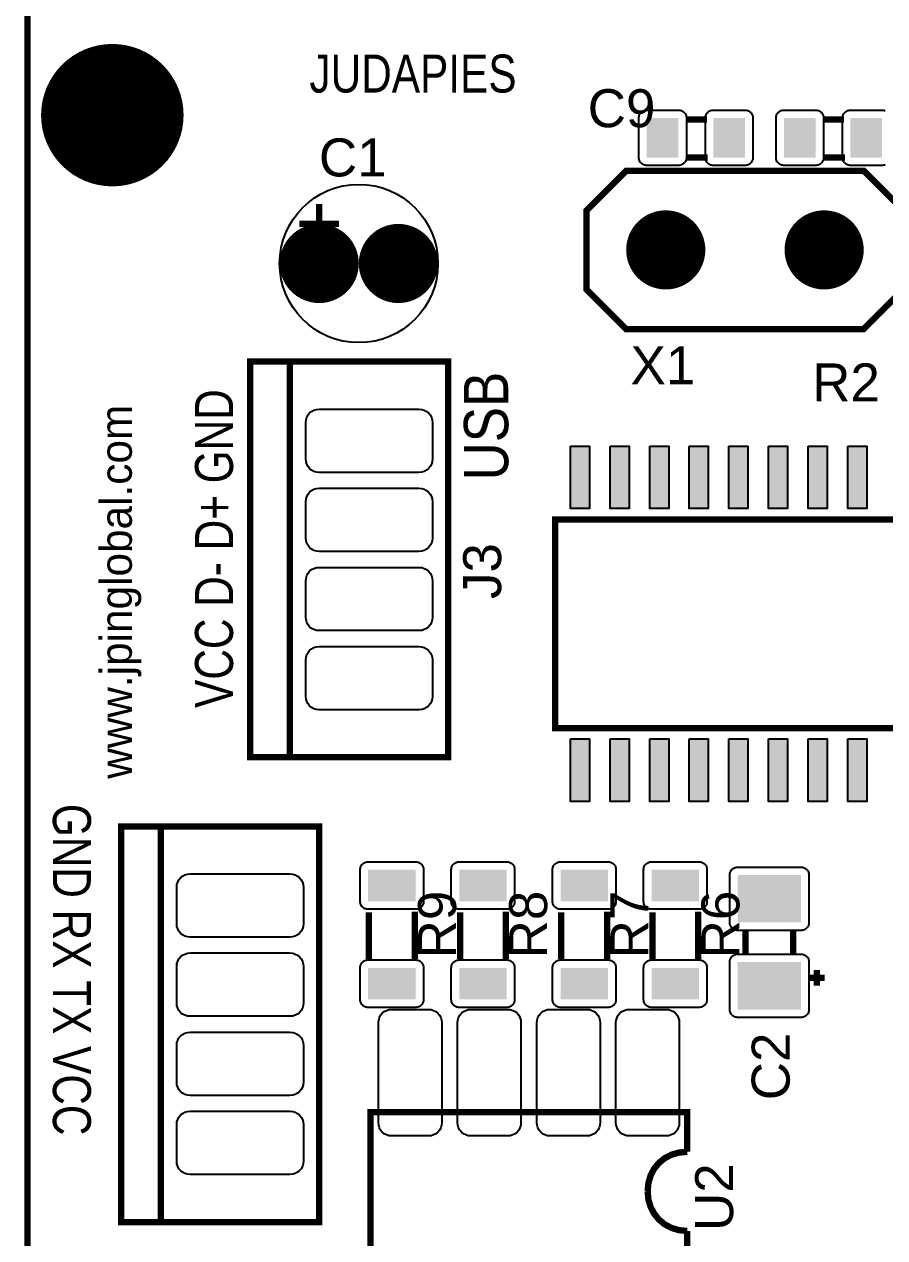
# Model space of a CAD drawing. Header units: inches. Extents: x -1.03 to 1.03, y -1.94 to 1.94.
# Drawn here: x -1.034 to 0.053, y -1.148 to 0.385 of the extents above; entities that cross this region are included whole.
import ezdxf

# ---------------------------------------------------------------- set-up
doc = ezdxf.new("R2010")
doc.units = ezdxf.units.IN
doc.layers.get('0').update_dxf_attribs({"linetype": 'CONTINUOUS'})

# ---------------------------------------------------------------- blocks, each defined once
blk = doc.blocks.new('RPAD')
blk.add_trace([(-0.5, -0.5), (-0.5, 0.5), (0.5, -0.5), (0.5, 0.5)])
blk = doc.blocks.new('EPAD')
at = {"const_width": 0.5}
blk.add_lwpolyline([(-0.25, 0, 1), (0.25, 0, 1)], format="xyb", close=True, dxfattribs=at)

msp = doc.modelspace()

# ---------------------------------------------------------------- linework, layer by layer
for points, const_width in [([(-1.02989, -1.934256), (1.02989, -1.934256), (1.02989, 1.934256), (-1.02989, 1.934256), (-1.02989, -1.934256)], 0.008), ([(-1.02989, -1.934256), (1.02989, -1.934256), (1.02989, 1.934256), (-1.02989, 1.934256), (-1.02989, -1.934256)], 0.008), ([(-1.02989, -1.934256), (1.02989, -1.934256), (1.02989, 1.934256), (-1.02989, 1.934256), (-1.02989, -1.934256)], 0.008), ([(-0.198764, 0.264854), (-0.171764, 0.264854)], 0.008), ([(-0.198764, 0.264854), (-0.171764, 0.264854)], 0.008), ([(-0.198764, 0.264854), (-0.171764, 0.264854)], 0.008), ([(-0.025535, 0.264854), (0.001465, 0.264854)], 0.008), ([(-0.025535, 0.264854), (0.001465, 0.264854)], 0.008), ([(-0.025535, 0.264854), (0.001465, 0.264854)], 0.008), ([(-0.198764, 0.216854), (-0.170764, 0.216854)], 0.008), ([(-0.198764, 0.216854), (-0.170764, 0.216854)], 0.008), ([(-0.198764, 0.216854), (-0.170764, 0.216854)], 0.008), ([(-0.025535, 0.216854), (0.002465, 0.216854)], 0.008), ([(-0.025535, 0.216854), (0.002465, 0.216854)], 0.008), ([(-0.025535, 0.216854), (0.002465, 0.216854)], 0.008), ([(0.026173, 0.000122), (-0.273827, 0.000122), (-0.323827, 0.050122), (-0.323827, 0.150122), (-0.273827, 0.200122), (0.026173, 0.200122), (0.076173, 0.150122), (0.076173, 0.050122), (0.026173, 0.000122)], 0.008), ([(0.026173, 0.000122), (-0.273827, 0.000122), (-0.323827, 0.050122), (-0.323827, 0.150122), (-0.273827, 0.200122), (0.026173, 0.200122), (0.076173, 0.150122), (0.076173, 0.050122), (0.026173, 0.000122)], 0.008), ([(0.026173, 0.000122), (-0.273827, 0.000122), (-0.323827, 0.050122), (-0.323827, 0.150122), (-0.273827, 0.200122), (0.026173, 0.200122), (0.076173, 0.150122), (0.076173, 0.050122), (0.026173, 0.000122)], 0.008), ([(-0.661465, 0.157957), (-0.661465, 0.107957)], 0.008), ([(-0.661465, 0.157957), (-0.661465, 0.107957)], 0.008), ([(-0.661465, 0.157957), (-0.661465, 0.107957)], 0.008), ([(-0.686465, 0.132957), (-0.636465, 0.132957)], 0.008), ([(-0.686465, 0.132957), (-0.636465, 0.132957)], 0.008), ([(-0.686465, 0.132957), (-0.636465, 0.132957)], 0.008), ([(-0.748465, -0.541043), (-0.498465, -0.541043), (-0.498465, -0.041043), (-0.748465, -0.041043), (-0.748465, -0.541043)], 0.008), ([(-0.748465, -0.541043), (-0.498465, -0.541043), (-0.498465, -0.041043), (-0.748465, -0.041043), (-0.748465, -0.541043)], 0.008), ([(-0.748465, -0.541043), (-0.498465, -0.541043), (-0.498465, -0.041043), (-0.748465, -0.041043), (-0.748465, -0.541043)], 0.008), ([(-0.698465, -0.541043), (-0.698465, -0.041043)], 0.008), ([(-0.698465, -0.541043), (-0.698465, -0.041043)], 0.008), ([(-0.698465, -0.541043), (-0.698465, -0.041043)], 0.008), ([(-0.363394, -0.240429), (-0.363394, -0.504209), (0.349205, -0.504209), (0.349205, -0.240429), (-0.363394, -0.240429)], 0.007874), ([(-0.363394, -0.240429), (-0.363394, -0.504209), (0.349205, -0.504209), (0.349205, -0.240429), (-0.363394, -0.240429)], 0.007874), ([(-0.363394, -0.240429), (-0.363394, -0.504209), (0.349205, -0.504209), (0.349205, -0.240429), (-0.363394, -0.240429)], 0.007874), ([(-0.911425, -1.128358), (-0.661425, -1.128358), (-0.661425, -0.628358), (-0.911425, -0.628358), (-0.911425, -1.128358)], 0.008), ([(-0.911425, -1.128358), (-0.661425, -1.128358), (-0.661425, -0.628358), (-0.911425, -0.628358), (-0.911425, -1.128358)], 0.008), ([(-0.911425, -1.128358), (-0.661425, -1.128358), (-0.661425, -0.628358), (-0.911425, -0.628358), (-0.911425, -1.128358)], 0.008), ([(-0.861425, -1.128358), (-0.861425, -0.628358)], 0.008), ([(-0.861425, -1.128358), (-0.861425, -0.628358)], 0.008), ([(-0.861425, -1.128358), (-0.861425, -0.628358)], 0.008), ([(-0.598701, -0.737138), (-0.598701, -0.796138)], 0.008), ([(-0.598701, -0.737138), (-0.598701, -0.796138)], 0.008), ([(-0.598701, -0.737138), (-0.598701, -0.796138)], 0.008), ([(-0.540701, -0.736138), (-0.540701, -0.796138)], 0.008), ([(-0.540701, -0.736138), (-0.540701, -0.796138)], 0.008), ([(-0.540701, -0.736138), (-0.540701, -0.796138)], 0.008), ([(-0.483638, -0.737138), (-0.483638, -0.796138)], 0.008), ([(-0.483638, -0.737138), (-0.483638, -0.796138)], 0.008), ([(-0.483638, -0.737138), (-0.483638, -0.796138)], 0.008), ([(-0.425638, -0.736138), (-0.425638, -0.796138)], 0.008), ([(-0.425638, -0.736138), (-0.425638, -0.796138)], 0.008), ([(-0.425638, -0.736138), (-0.425638, -0.796138)], 0.008), ([(-0.355701, -0.737138), (-0.355701, -0.796138)], 0.008), ([(-0.355701, -0.737138), (-0.355701, -0.796138)], 0.008), ([(-0.355701, -0.737138), (-0.355701, -0.796138)], 0.008), ([(-0.297701, -0.736138), (-0.297701, -0.796138)], 0.008), ([(-0.297701, -0.736138), (-0.297701, -0.796138)], 0.008), ([(-0.297701, -0.736138), (-0.297701, -0.796138)], 0.008), ([(-0.240764, -0.737138), (-0.240764, -0.796138)], 0.008), ([(-0.240764, -0.737138), (-0.240764, -0.796138)], 0.008), ([(-0.240764, -0.737138), (-0.240764, -0.796138)], 0.008), ([(-0.182764, -0.736138), (-0.182764, -0.796138)], 0.008), ([(-0.182764, -0.736138), (-0.182764, -0.796138)], 0.008), ([(-0.182764, -0.736138), (-0.182764, -0.796138)], 0.008), ([(-0.122992, -0.759815), (-0.122992, -0.789815)], 0.008), ([(-0.122992, -0.759815), (-0.122992, -0.789815)], 0.008), ([(-0.122992, -0.759815), (-0.122992, -0.789815)], 0.008), ([(-0.062992, -0.759815), (-0.062992, -0.789815)], 0.008), ([(-0.062992, -0.759815), (-0.062992, -0.789815)], 0.008), ([(-0.062992, -0.759815), (-0.062992, -0.789815)], 0.008), ([(-0.032992, -0.809815), (-0.032992, -0.829815)], 0.008), ([(-0.032992, -0.809815), (-0.032992, -0.829815)], 0.008), ([(-0.032992, -0.809815), (-0.032992, -0.829815)], 0.008), ([(-0.022992, -0.819815), (-0.042992, -0.819815)], 0.008), ([(-0.022992, -0.819815), (-0.042992, -0.819815)], 0.008), ([(-0.022992, -0.819815), (-0.042992, -0.819815)], 0.008), ([(-0.196701, -1.139634), (-0.196701, -1.189634), (-0.596701, -1.189634), (-0.596701, -0.989634), (-0.196701, -0.989634), (-0.196701, -1.039634)], 0.008), ([(-0.196701, -1.139634), (-0.196701, -1.189634), (-0.596701, -1.189634), (-0.596701, -0.989634), (-0.196701, -0.989634), (-0.196701, -1.039634)], 0.008), ([(-0.196701, -1.139634), (-0.196701, -1.189634), (-0.596701, -1.189634), (-0.596701, -0.989634), (-0.196701, -0.989634), (-0.196701, -1.039634)], 0.008), ([(-0.246701, -1.089634), (-0.245742, -1.079159), (-0.242967, -1.069587), (-0.238527, -1.061069), (-0.232576, -1.053759), (-0.225265, -1.047808), (-0.216748, -1.043368), (-0.207176, -1.040593), (-0.196701, -1.039634)], 0.008), ([(-0.246701, -1.089634), (-0.245742, -1.079159), (-0.242967, -1.069587), (-0.238527, -1.061069), (-0.232576, -1.053759), (-0.225265, -1.047808), (-0.216748, -1.043368), (-0.207176, -1.040593), (-0.196701, -1.039634)], 0.008), ([(-0.246701, -1.089634), (-0.245742, -1.079159), (-0.242967, -1.069587), (-0.238527, -1.061069), (-0.232576, -1.053759), (-0.225265, -1.047808), (-0.216748, -1.043368), (-0.207176, -1.040593), (-0.196701, -1.039634)], 0.008), ([(-0.246701, -1.089634), (-0.245742, -1.099821), (-0.242967, -1.109259), (-0.238527, -1.117759), (-0.232576, -1.125134), (-0.225265, -1.131196), (-0.216748, -1.135759), (-0.207176, -1.138634), (-0.196701, -1.139634)], 0.008), ([(-0.246701, -1.089634), (-0.245742, -1.099821), (-0.242967, -1.109259), (-0.238527, -1.117759), (-0.232576, -1.125134), (-0.225265, -1.131196), (-0.216748, -1.135759), (-0.207176, -1.138634), (-0.196701, -1.139634)], 0.008), ([(-0.246701, -1.089634), (-0.245742, -1.099821), (-0.242967, -1.109259), (-0.238527, -1.117759), (-0.232576, -1.125134), (-0.225265, -1.131196), (-0.216748, -1.135759), (-0.207176, -1.138634), (-0.196701, -1.139634)], 0.008)]:
    msp.add_lwpolyline(points, dxfattribs=dict(const_width=const_width))
for points in [[(-0.247764, 0.276854), (-0.207764, 0.276854), (-0.206724, 0.276804), (-0.205719, 0.276656), (-0.204752, 0.276413), (-0.203828, 0.276083), (-0.202952, 0.275668), (-0.202128, 0.275173), (-0.20136, 0.274604), (-0.200654, 0.273964), (-0.200014, 0.273257), (-0.199445, 0.27249), (-0.19895, 0.271666), (-0.198535, 0.27079), (-0.198205, 0.269866), (-0.197963, 0.268899), (-0.197814, 0.267894), (-0.197764, 0.266854), (-0.197764, 0.216854), (-0.197814, 0.215815), (-0.197963, 0.21481), (-0.198205, 0.213843), (-0.198535, 0.212919), (-0.19895, 0.212043), (-0.199445, 0.211219), (-0.200014, 0.210451), (-0.200654, 0.209745), (-0.20136, 0.209105), (-0.202128, 0.208535), (-0.202952, 0.208041), (-0.203828, 0.207626), (-0.204752, 0.207295), (-0.205719, 0.207053), (-0.206724, 0.206905), (-0.207764, 0.206854), (-0.247764, 0.206854), (-0.248803, 0.206905), (-0.249808, 0.207053), (-0.250775, 0.207295), (-0.251699, 0.207626), (-0.252576, 0.208041), (-0.2534, 0.208535), (-0.254167, 0.209105), (-0.254873, 0.209745), (-0.255513, 0.210451), (-0.256083, 0.211219), (-0.256577, 0.212043), (-0.256992, 0.212919), (-0.257323, 0.213843), (-0.257565, 0.21481), (-0.257713, 0.215815), (-0.257764, 0.216854), (-0.257764, 0.266854), (-0.257713, 0.267894), (-0.257565, 0.268899), (-0.257323, 0.269866), (-0.256992, 0.27079), (-0.256577, 0.271666), (-0.256083, 0.27249), (-0.255513, 0.273257), (-0.254873, 0.273964), (-0.254167, 0.274604), (-0.2534, 0.275173), (-0.252576, 0.275668), (-0.251699, 0.276083), (-0.250775, 0.276413), (-0.249808, 0.276656), (-0.248803, 0.276804), (-0.247764, 0.276854)], [(-0.163764, 0.276854), (-0.123764, 0.276854), (-0.122724, 0.276804), (-0.121719, 0.276656), (-0.120752, 0.276413), (-0.119828, 0.276083), (-0.118952, 0.275668), (-0.118128, 0.275173), (-0.11736, 0.274604), (-0.116654, 0.273964), (-0.116014, 0.273257), (-0.115445, 0.27249), (-0.11495, 0.271666), (-0.114535, 0.27079), (-0.114205, 0.269866), (-0.113963, 0.268899), (-0.113814, 0.267894), (-0.113764, 0.266854), (-0.113764, 0.216854), (-0.113814, 0.215815), (-0.113963, 0.21481), (-0.114205, 0.213843), (-0.114535, 0.212919), (-0.11495, 0.212043), (-0.115445, 0.211219), (-0.116014, 0.210451), (-0.116654, 0.209745), (-0.11736, 0.209105), (-0.118128, 0.208535), (-0.118952, 0.208041), (-0.119828, 0.207626), (-0.120752, 0.207295), (-0.121719, 0.207053), (-0.122724, 0.206905), (-0.123764, 0.206854), (-0.163764, 0.206854), (-0.164803, 0.206905), (-0.165808, 0.207053), (-0.166775, 0.207295), (-0.167699, 0.207626), (-0.168576, 0.208041), (-0.1694, 0.208535), (-0.170167, 0.209105), (-0.170873, 0.209745), (-0.171513, 0.210451), (-0.172083, 0.211219), (-0.172577, 0.212043), (-0.172992, 0.212919), (-0.173323, 0.213843), (-0.173565, 0.21481), (-0.173713, 0.215815), (-0.173764, 0.216854), (-0.173764, 0.266854), (-0.173713, 0.267894), (-0.173565, 0.268899), (-0.173323, 0.269866), (-0.172992, 0.27079), (-0.172577, 0.271666), (-0.172083, 0.27249), (-0.171513, 0.273257), (-0.170873, 0.273964), (-0.170167, 0.274604), (-0.1694, 0.275173), (-0.168576, 0.275668), (-0.167699, 0.276083), (-0.166775, 0.276413), (-0.165808, 0.276656), (-0.164803, 0.276804), (-0.163764, 0.276854)], [(-0.074535, 0.276854), (-0.034535, 0.276854), (-0.033496, 0.276804), (-0.032491, 0.276656), (-0.031524, 0.276413), (-0.0306, 0.276083), (-0.029724, 0.275668), (-0.0289, 0.275173), (-0.028132, 0.274604), (-0.027426, 0.273964), (-0.026786, 0.273257), (-0.026217, 0.27249), (-0.025722, 0.271666), (-0.025307, 0.27079), (-0.024976, 0.269866), (-0.024734, 0.268899), (-0.024586, 0.267894), (-0.024535, 0.266854), (-0.024535, 0.216854), (-0.024586, 0.215815), (-0.024734, 0.21481), (-0.024976, 0.213843), (-0.025307, 0.212919), (-0.025722, 0.212043), (-0.026217, 0.211219), (-0.026786, 0.210451), (-0.027426, 0.209745), (-0.028132, 0.209105), (-0.0289, 0.208535), (-0.029724, 0.208041), (-0.0306, 0.207626), (-0.031524, 0.207295), (-0.032491, 0.207053), (-0.033496, 0.206905), (-0.034535, 0.206854), (-0.074535, 0.206854), (-0.075575, 0.206905), (-0.07658, 0.207053), (-0.077547, 0.207295), (-0.078471, 0.207626), (-0.079347, 0.208041), (-0.080171, 0.208535), (-0.080939, 0.209105), (-0.081645, 0.209745), (-0.082285, 0.210451), (-0.082854, 0.211219), (-0.083349, 0.212043), (-0.083764, 0.212919), (-0.084094, 0.213843), (-0.084337, 0.21481), (-0.084485, 0.215815), (-0.084535, 0.216854), (-0.084535, 0.266854), (-0.084485, 0.267894), (-0.084337, 0.268899), (-0.084094, 0.269866), (-0.083764, 0.27079), (-0.083349, 0.271666), (-0.082854, 0.27249), (-0.082285, 0.273257), (-0.081645, 0.273964), (-0.080939, 0.274604), (-0.080171, 0.275173), (-0.079347, 0.275668), (-0.078471, 0.276083), (-0.077547, 0.276413), (-0.07658, 0.276656), (-0.075575, 0.276804), (-0.074535, 0.276854)], [(-0.678465, -0.164043), (-0.678465, -0.118043), (-0.678126, -0.114567), (-0.677153, -0.111353), (-0.675607, -0.108462), (-0.67355, -0.105957), (-0.671046, -0.103901), (-0.668155, -0.102355), (-0.664941, -0.101381), (-0.661465, -0.101043), (-0.535465, -0.101043), (-0.531989, -0.101381), (-0.528774, -0.102355), (-0.525883, -0.103901), (-0.523379, -0.105957), (-0.521322, -0.108462), (-0.519776, -0.111353), (-0.518803, -0.114567), (-0.518465, -0.118043), (-0.518465, -0.164043), (-0.518803, -0.167519), (-0.519776, -0.170733), (-0.521322, -0.173624), (-0.523379, -0.176129), (-0.525883, -0.178186), (-0.528774, -0.179732), (-0.531989, -0.180705), (-0.535465, -0.181043), (-0.661465, -0.181043), (-0.664941, -0.180705), (-0.668155, -0.179732), (-0.671046, -0.178186), (-0.67355, -0.176129), (-0.675607, -0.173624), (-0.677153, -0.170733), (-0.678126, -0.167519), (-0.678465, -0.164043)], [(-0.344094, -0.14778), (-0.320094, -0.14778), (-0.320094, -0.22678), (-0.344094, -0.22678), (-0.344094, -0.14778)], [(-0.294094, -0.14778), (-0.270094, -0.14778), (-0.270094, -0.22678), (-0.294094, -0.22678), (-0.294094, -0.14778)], [(-0.244094, -0.14778), (-0.220094, -0.14778), (-0.220094, -0.22678), (-0.244094, -0.22678), (-0.244094, -0.14778)], [(-0.194094, -0.14778), (-0.170094, -0.14778), (-0.170094, -0.22678), (-0.194094, -0.22678), (-0.194094, -0.14778)], [(-0.144094, -0.14778), (-0.120094, -0.14778), (-0.120094, -0.22678), (-0.144094, -0.22678), (-0.144094, -0.14778)], [(-0.094094, -0.14778), (-0.070094, -0.14778), (-0.070094, -0.22678), (-0.094094, -0.22678), (-0.094094, -0.14778)], [(-0.044094, -0.14778), (-0.020094, -0.14778), (-0.020094, -0.22678), (-0.044094, -0.22678), (-0.044094, -0.14778)], [(0.005906, -0.14778), (0.029906, -0.14778), (0.029906, -0.22678), (0.005906, -0.22678), (0.005906, -0.14778)], [(-0.678465, -0.264043), (-0.678465, -0.218043), (-0.678126, -0.214567), (-0.677153, -0.211353), (-0.675607, -0.208462), (-0.67355, -0.205957), (-0.671046, -0.203901), (-0.668155, -0.202355), (-0.664941, -0.201381), (-0.661465, -0.201043), (-0.535465, -0.201043), (-0.531989, -0.201381), (-0.528774, -0.202355), (-0.525883, -0.203901), (-0.523379, -0.205957), (-0.521322, -0.208462), (-0.519776, -0.211353), (-0.518803, -0.214567), (-0.518465, -0.218043), (-0.518465, -0.264043), (-0.518803, -0.267519), (-0.519776, -0.270733), (-0.521322, -0.273624), (-0.523379, -0.276129), (-0.525883, -0.278186), (-0.528774, -0.279732), (-0.531989, -0.280705), (-0.535465, -0.281043), (-0.661465, -0.281043), (-0.664941, -0.280705), (-0.668155, -0.279732), (-0.671046, -0.278186), (-0.67355, -0.276129), (-0.675607, -0.273624), (-0.677153, -0.270733), (-0.678126, -0.267519), (-0.678465, -0.264043)], [(-0.678465, -0.364043), (-0.678465, -0.318043), (-0.678126, -0.314567), (-0.677153, -0.311353), (-0.675607, -0.308462), (-0.67355, -0.305957), (-0.671046, -0.303901), (-0.668155, -0.302355), (-0.664941, -0.301381), (-0.661465, -0.301043), (-0.535465, -0.301043), (-0.531989, -0.301381), (-0.528774, -0.302355), (-0.525883, -0.303901), (-0.523379, -0.305957), (-0.521322, -0.308462), (-0.519776, -0.311353), (-0.518803, -0.314567), (-0.518465, -0.318043), (-0.518465, -0.364043), (-0.518803, -0.367519), (-0.519776, -0.370733), (-0.521322, -0.373624), (-0.523379, -0.376129), (-0.525883, -0.378186), (-0.528774, -0.379732), (-0.531989, -0.380705), (-0.535465, -0.381043), (-0.661465, -0.381043), (-0.664941, -0.380705), (-0.668155, -0.379732), (-0.671046, -0.378186), (-0.67355, -0.376129), (-0.675607, -0.373624), (-0.677153, -0.370733), (-0.678126, -0.367519), (-0.678465, -0.364043)], [(-0.678465, -0.464043), (-0.678465, -0.418043), (-0.678126, -0.414567), (-0.677153, -0.411353), (-0.675607, -0.408462), (-0.67355, -0.405957), (-0.671046, -0.403901), (-0.668155, -0.402355), (-0.664941, -0.401381), (-0.661465, -0.401043), (-0.535465, -0.401043), (-0.531989, -0.401381), (-0.528774, -0.402355), (-0.525883, -0.403901), (-0.523379, -0.405957), (-0.521322, -0.408462), (-0.519776, -0.411353), (-0.518803, -0.414567), (-0.518465, -0.418043), (-0.518465, -0.464043), (-0.518803, -0.467519), (-0.519776, -0.470733), (-0.521322, -0.473624), (-0.523379, -0.476129), (-0.525883, -0.478186), (-0.528774, -0.479732), (-0.531989, -0.480705), (-0.535465, -0.481043), (-0.661465, -0.481043), (-0.664941, -0.480705), (-0.668155, -0.479732), (-0.671046, -0.478186), (-0.67355, -0.476129), (-0.675607, -0.473624), (-0.677153, -0.470733), (-0.678126, -0.467519), (-0.678465, -0.464043)], [(-0.344094, -0.517858), (-0.320094, -0.517858), (-0.320094, -0.596858), (-0.344094, -0.596858), (-0.344094, -0.517858)], [(-0.294094, -0.517858), (-0.270094, -0.517858), (-0.270094, -0.596858), (-0.294094, -0.596858), (-0.294094, -0.517858)], [(-0.244094, -0.517858), (-0.220094, -0.517858), (-0.220094, -0.596858), (-0.244094, -0.596858), (-0.244094, -0.517858)], [(-0.194094, -0.517858), (-0.170094, -0.517858), (-0.170094, -0.596858), (-0.194094, -0.596858), (-0.194094, -0.517858)], [(-0.144094, -0.517858), (-0.120094, -0.517858), (-0.120094, -0.596858), (-0.144094, -0.596858), (-0.144094, -0.517858)], [(-0.094094, -0.517858), (-0.070094, -0.517858), (-0.070094, -0.596858), (-0.094094, -0.596858), (-0.094094, -0.517858)], [(-0.044094, -0.517858), (-0.020094, -0.517858), (-0.020094, -0.596858), (-0.044094, -0.596858), (-0.044094, -0.517858)], [(0.005906, -0.517858), (0.029906, -0.517858), (0.029906, -0.596858), (0.005906, -0.596858), (0.005906, -0.517858)], [(-0.529701, -0.683138), (-0.529701, -0.723138), (-0.529751, -0.724177), (-0.5299, -0.725182), (-0.530142, -0.726149), (-0.530472, -0.727073), (-0.530887, -0.72795), (-0.531382, -0.728774), (-0.531951, -0.729541), (-0.532591, -0.730247), (-0.533298, -0.730887), (-0.534065, -0.731457), (-0.534889, -0.731951), (-0.535765, -0.732366), (-0.536689, -0.732697), (-0.537656, -0.732939), (-0.538661, -0.733087), (-0.539701, -0.733138), (-0.599701, -0.733138), (-0.60074, -0.733087), (-0.601745, -0.732939), (-0.602712, -0.732697), (-0.603636, -0.732366), (-0.604513, -0.731951), (-0.605337, -0.731457), (-0.606104, -0.730887), (-0.60681, -0.730247), (-0.60745, -0.729541), (-0.60802, -0.728774), (-0.608515, -0.72795), (-0.608929, -0.727073), (-0.60926, -0.726149), (-0.609502, -0.725182), (-0.60965, -0.724177), (-0.609701, -0.723138), (-0.609701, -0.683138), (-0.60965, -0.682098), (-0.609502, -0.681093), (-0.60926, -0.680126), (-0.608929, -0.679202), (-0.608515, -0.678326), (-0.60802, -0.677502), (-0.60745, -0.676734), (-0.60681, -0.676028), (-0.606104, -0.675388), (-0.605337, -0.674819), (-0.604513, -0.674324), (-0.603636, -0.673909), (-0.602712, -0.673579), (-0.601745, -0.673337), (-0.60074, -0.673188), (-0.599701, -0.673138), (-0.539701, -0.673138), (-0.538661, -0.673188), (-0.537656, -0.673337), (-0.536689, -0.673579), (-0.535765, -0.673909), (-0.534889, -0.674324), (-0.534065, -0.674819), (-0.533298, -0.675388), (-0.532591, -0.676028), (-0.531951, -0.676734), (-0.531382, -0.677502), (-0.530887, -0.678326), (-0.530472, -0.679202), (-0.530142, -0.680126), (-0.5299, -0.681093), (-0.529751, -0.682098), (-0.529701, -0.683138)], [(-0.414638, -0.683138), (-0.414638, -0.723138), (-0.414688, -0.724177), (-0.414837, -0.725182), (-0.415079, -0.726149), (-0.415409, -0.727073), (-0.415824, -0.72795), (-0.416319, -0.728774), (-0.416888, -0.729541), (-0.417528, -0.730247), (-0.418235, -0.730887), (-0.419002, -0.731457), (-0.419826, -0.731951), (-0.420702, -0.732366), (-0.421626, -0.732697), (-0.422593, -0.732939), (-0.423598, -0.733087), (-0.424638, -0.733138), (-0.484638, -0.733138), (-0.485677, -0.733087), (-0.486682, -0.732939), (-0.487649, -0.732697), (-0.488573, -0.732366), (-0.48945, -0.731951), (-0.490274, -0.731457), (-0.491041, -0.730887), (-0.491747, -0.730247), (-0.492387, -0.729541), (-0.492957, -0.728774), (-0.493452, -0.72795), (-0.493866, -0.727073), (-0.494197, -0.726149), (-0.494439, -0.725182), (-0.494587, -0.724177), (-0.494638, -0.723138), (-0.494638, -0.683138), (-0.494587, -0.682098), (-0.494439, -0.681093), (-0.494197, -0.680126), (-0.493866, -0.679202), (-0.493452, -0.678326), (-0.492957, -0.677502), (-0.492387, -0.676734), (-0.491747, -0.676028), (-0.491041, -0.675388), (-0.490274, -0.674819), (-0.48945, -0.674324), (-0.488573, -0.673909), (-0.487649, -0.673579), (-0.486682, -0.673337), (-0.485677, -0.673188), (-0.484638, -0.673138), (-0.424638, -0.673138), (-0.423598, -0.673188), (-0.422593, -0.673337), (-0.421626, -0.673579), (-0.420702, -0.673909), (-0.419826, -0.674324), (-0.419002, -0.674819), (-0.418235, -0.675388), (-0.417528, -0.676028), (-0.416888, -0.676734), (-0.416319, -0.677502), (-0.415824, -0.678326), (-0.415409, -0.679202), (-0.415079, -0.680126), (-0.414837, -0.681093), (-0.414688, -0.682098), (-0.414638, -0.683138)], [(-0.286701, -0.683138), (-0.286701, -0.723138), (-0.286751, -0.724177), (-0.2869, -0.725182), (-0.287142, -0.726149), (-0.287472, -0.727073), (-0.287887, -0.72795), (-0.288382, -0.728774), (-0.288951, -0.729541), (-0.289591, -0.730247), (-0.290298, -0.730887), (-0.291065, -0.731457), (-0.291889, -0.731951), (-0.292765, -0.732366), (-0.293689, -0.732697), (-0.294656, -0.732939), (-0.295661, -0.733087), (-0.296701, -0.733138), (-0.356701, -0.733138), (-0.35774, -0.733087), (-0.358745, -0.732939), (-0.359712, -0.732697), (-0.360636, -0.732366), (-0.361513, -0.731951), (-0.362337, -0.731457), (-0.363104, -0.730887), (-0.36381, -0.730247), (-0.36445, -0.729541), (-0.36502, -0.728774), (-0.365515, -0.72795), (-0.365929, -0.727073), (-0.36626, -0.726149), (-0.366502, -0.725182), (-0.36665, -0.724177), (-0.366701, -0.723138), (-0.366701, -0.683138), (-0.36665, -0.682098), (-0.366502, -0.681093), (-0.36626, -0.680126), (-0.365929, -0.679202), (-0.365515, -0.678326), (-0.36502, -0.677502), (-0.36445, -0.676734), (-0.36381, -0.676028), (-0.363104, -0.675388), (-0.362337, -0.674819), (-0.361513, -0.674324), (-0.360636, -0.673909), (-0.359712, -0.673579), (-0.358745, -0.673337), (-0.35774, -0.673188), (-0.356701, -0.673138), (-0.296701, -0.673138), (-0.295661, -0.673188), (-0.294656, -0.673337), (-0.293689, -0.673579), (-0.292765, -0.673909), (-0.291889, -0.674324), (-0.291065, -0.674819), (-0.290298, -0.675388), (-0.289591, -0.676028), (-0.288951, -0.676734), (-0.288382, -0.677502), (-0.287887, -0.678326), (-0.287472, -0.679202), (-0.287142, -0.680126), (-0.2869, -0.681093), (-0.286751, -0.682098), (-0.286701, -0.683138)], [(-0.171764, -0.683138), (-0.171764, -0.723138), (-0.171814, -0.724177), (-0.171963, -0.725182), (-0.172205, -0.726149), (-0.172535, -0.727073), (-0.17295, -0.72795), (-0.173445, -0.728774), (-0.174014, -0.729541), (-0.174654, -0.730247), (-0.175361, -0.730887), (-0.176128, -0.731457), (-0.176952, -0.731951), (-0.177828, -0.732366), (-0.178752, -0.732697), (-0.179719, -0.732939), (-0.180724, -0.733087), (-0.181764, -0.733138), (-0.241764, -0.733138), (-0.242803, -0.733087), (-0.243808, -0.732939), (-0.244775, -0.732697), (-0.245699, -0.732366), (-0.246576, -0.731951), (-0.2474, -0.731457), (-0.248167, -0.730887), (-0.248873, -0.730247), (-0.249513, -0.729541), (-0.250083, -0.728774), (-0.250578, -0.72795), (-0.250992, -0.727073), (-0.251323, -0.726149), (-0.251565, -0.725182), (-0.251713, -0.724177), (-0.251764, -0.723138), (-0.251764, -0.683138), (-0.251713, -0.682098), (-0.251565, -0.681093), (-0.251323, -0.680126), (-0.250992, -0.679202), (-0.250578, -0.678326), (-0.250083, -0.677502), (-0.249513, -0.676734), (-0.248873, -0.676028), (-0.248167, -0.675388), (-0.2474, -0.674819), (-0.246576, -0.674324), (-0.245699, -0.673909), (-0.244775, -0.673579), (-0.243808, -0.673337), (-0.242803, -0.673188), (-0.241764, -0.673138), (-0.181764, -0.673138), (-0.180724, -0.673188), (-0.179719, -0.673337), (-0.178752, -0.673579), (-0.177828, -0.673909), (-0.176952, -0.674324), (-0.176128, -0.674819), (-0.175361, -0.675388), (-0.174654, -0.676028), (-0.174014, -0.676734), (-0.173445, -0.677502), (-0.17295, -0.678326), (-0.172535, -0.679202), (-0.172205, -0.680126), (-0.171963, -0.681093), (-0.171814, -0.682098), (-0.171764, -0.683138)], [(-0.841425, -0.751358), (-0.841425, -0.705358), (-0.841087, -0.701882), (-0.840114, -0.698668), (-0.838568, -0.695777), (-0.836511, -0.693272), (-0.834006, -0.691216), (-0.831115, -0.68967), (-0.827901, -0.688696), (-0.824425, -0.688358), (-0.698425, -0.688358), (-0.694949, -0.688696), (-0.691735, -0.68967), (-0.688844, -0.691216), (-0.686339, -0.693272), (-0.684283, -0.695777), (-0.682737, -0.698668), (-0.681763, -0.701882), (-0.681425, -0.705358), (-0.681425, -0.751358), (-0.681763, -0.754834), (-0.682737, -0.758048), (-0.684283, -0.760939), (-0.686339, -0.763444), (-0.688844, -0.765501), (-0.691735, -0.767047), (-0.694949, -0.76802), (-0.698425, -0.768358), (-0.824425, -0.768358), (-0.827901, -0.76802), (-0.831115, -0.767047), (-0.834006, -0.765501), (-0.836511, -0.763444), (-0.838568, -0.760939), (-0.840114, -0.758048), (-0.841087, -0.754834), (-0.841425, -0.751358)], [(-0.042992, -0.689815), (-0.042992, -0.749815), (-0.043043, -0.750854), (-0.043191, -0.751859), (-0.043433, -0.752826), (-0.043764, -0.75375), (-0.044178, -0.754627), (-0.044673, -0.755451), (-0.045243, -0.756219), (-0.045883, -0.756924), (-0.046589, -0.757565), (-0.047356, -0.758134), (-0.04818, -0.758628), (-0.049057, -0.759043), (-0.049981, -0.759374), (-0.050948, -0.759616), (-0.051953, -0.759765), (-0.052992, -0.759815), (-0.132992, -0.759815), (-0.134031, -0.759765), (-0.135037, -0.759616), (-0.136004, -0.759374), (-0.136928, -0.759043), (-0.137804, -0.758628), (-0.138628, -0.758134), (-0.139395, -0.757565), (-0.140102, -0.756924), (-0.140742, -0.756219), (-0.141311, -0.755451), (-0.141806, -0.754627), (-0.14222, -0.75375), (-0.142551, -0.752826), (-0.142793, -0.751859), (-0.142942, -0.750854), (-0.142992, -0.749815), (-0.142992, -0.689815), (-0.142942, -0.688776), (-0.142793, -0.68777), (-0.142551, -0.686804), (-0.14222, -0.68588), (-0.141806, -0.685003), (-0.141311, -0.684179), (-0.140742, -0.683411), (-0.140102, -0.682706), (-0.139395, -0.682065), (-0.138628, -0.681496), (-0.137804, -0.681002), (-0.136928, -0.680587), (-0.136004, -0.680256), (-0.135037, -0.680014), (-0.134031, -0.679865), (-0.132992, -0.679815), (-0.052992, -0.679815), (-0.051953, -0.679865), (-0.050948, -0.680014), (-0.049981, -0.680256), (-0.049057, -0.680587), (-0.04818, -0.681002), (-0.047356, -0.681496), (-0.046589, -0.682065), (-0.045883, -0.682706), (-0.045243, -0.683411), (-0.044673, -0.684179), (-0.044178, -0.685003), (-0.043764, -0.68588), (-0.043433, -0.686804), (-0.043191, -0.68777), (-0.043043, -0.688776), (-0.042992, -0.689815)], [(-0.841425, -0.851358), (-0.841425, -0.805358), (-0.841087, -0.801882), (-0.840114, -0.798668), (-0.838568, -0.795777), (-0.836511, -0.793272), (-0.834006, -0.791216), (-0.831115, -0.78967), (-0.827901, -0.788696), (-0.824425, -0.788358), (-0.698425, -0.788358), (-0.694949, -0.788696), (-0.691735, -0.78967), (-0.688844, -0.791216), (-0.686339, -0.793272), (-0.684283, -0.795777), (-0.682737, -0.798668), (-0.681763, -0.801882), (-0.681425, -0.805358), (-0.681425, -0.851358), (-0.681763, -0.854834), (-0.682737, -0.858048), (-0.684283, -0.860939), (-0.686339, -0.863444), (-0.688844, -0.865501), (-0.691735, -0.867047), (-0.694949, -0.86802), (-0.698425, -0.868358), (-0.824425, -0.868358), (-0.827901, -0.86802), (-0.831115, -0.867047), (-0.834006, -0.865501), (-0.836511, -0.863444), (-0.838568, -0.860939), (-0.840114, -0.858048), (-0.841087, -0.854834), (-0.841425, -0.851358)], [(-0.529701, -0.807138), (-0.529701, -0.847138), (-0.529751, -0.848177), (-0.5299, -0.849182), (-0.530142, -0.850149), (-0.530472, -0.851073), (-0.530887, -0.85195), (-0.531382, -0.852774), (-0.531951, -0.853541), (-0.532591, -0.854247), (-0.533298, -0.854887), (-0.534065, -0.855457), (-0.534889, -0.855951), (-0.535765, -0.856366), (-0.536689, -0.856697), (-0.537656, -0.856939), (-0.538661, -0.857087), (-0.539701, -0.857138), (-0.599701, -0.857138), (-0.60074, -0.857087), (-0.601745, -0.856939), (-0.602712, -0.856697), (-0.603636, -0.856366), (-0.604513, -0.855951), (-0.605337, -0.855457), (-0.606104, -0.854887), (-0.60681, -0.854247), (-0.60745, -0.853541), (-0.60802, -0.852774), (-0.608515, -0.85195), (-0.608929, -0.851073), (-0.60926, -0.850149), (-0.609502, -0.849182), (-0.60965, -0.848177), (-0.609701, -0.847138), (-0.609701, -0.807138), (-0.60965, -0.806098), (-0.609502, -0.805093), (-0.60926, -0.804126), (-0.608929, -0.803202), (-0.608515, -0.802326), (-0.60802, -0.801502), (-0.60745, -0.800734), (-0.60681, -0.800028), (-0.606104, -0.799388), (-0.605337, -0.798819), (-0.604513, -0.798324), (-0.603636, -0.797909), (-0.602712, -0.797579), (-0.601745, -0.797337), (-0.60074, -0.797188), (-0.599701, -0.797138), (-0.539701, -0.797138), (-0.538661, -0.797188), (-0.537656, -0.797337), (-0.536689, -0.797579), (-0.535765, -0.797909), (-0.534889, -0.798324), (-0.534065, -0.798819), (-0.533298, -0.799388), (-0.532591, -0.800028), (-0.531951, -0.800734), (-0.531382, -0.801502), (-0.530887, -0.802326), (-0.530472, -0.803202), (-0.530142, -0.804126), (-0.5299, -0.805093), (-0.529751, -0.806098), (-0.529701, -0.807138)], [(-0.414638, -0.807138), (-0.414638, -0.847138), (-0.414688, -0.848177), (-0.414837, -0.849182), (-0.415079, -0.850149), (-0.415409, -0.851073), (-0.415824, -0.85195), (-0.416319, -0.852774), (-0.416888, -0.853541), (-0.417528, -0.854247), (-0.418235, -0.854887), (-0.419002, -0.855457), (-0.419826, -0.855951), (-0.420702, -0.856366), (-0.421626, -0.856697), (-0.422593, -0.856939), (-0.423598, -0.857087), (-0.424638, -0.857138), (-0.484638, -0.857138), (-0.485677, -0.857087), (-0.486682, -0.856939), (-0.487649, -0.856697), (-0.488573, -0.856366), (-0.48945, -0.855951), (-0.490274, -0.855457), (-0.491041, -0.854887), (-0.491747, -0.854247), (-0.492387, -0.853541), (-0.492957, -0.852774), (-0.493452, -0.85195), (-0.493866, -0.851073), (-0.494197, -0.850149), (-0.494439, -0.849182), (-0.494587, -0.848177), (-0.494638, -0.847138), (-0.494638, -0.807138), (-0.494587, -0.806098), (-0.494439, -0.805093), (-0.494197, -0.804126), (-0.493866, -0.803202), (-0.493452, -0.802326), (-0.492957, -0.801502), (-0.492387, -0.800734), (-0.491747, -0.800028), (-0.491041, -0.799388), (-0.490274, -0.798819), (-0.48945, -0.798324), (-0.488573, -0.797909), (-0.487649, -0.797579), (-0.486682, -0.797337), (-0.485677, -0.797188), (-0.484638, -0.797138), (-0.424638, -0.797138), (-0.423598, -0.797188), (-0.422593, -0.797337), (-0.421626, -0.797579), (-0.420702, -0.797909), (-0.419826, -0.798324), (-0.419002, -0.798819), (-0.418235, -0.799388), (-0.417528, -0.800028), (-0.416888, -0.800734), (-0.416319, -0.801502), (-0.415824, -0.802326), (-0.415409, -0.803202), (-0.415079, -0.804126), (-0.414837, -0.805093), (-0.414688, -0.806098), (-0.414638, -0.807138)], [(-0.286701, -0.807138), (-0.286701, -0.847138), (-0.286751, -0.848177), (-0.2869, -0.849182), (-0.287142, -0.850149), (-0.287472, -0.851073), (-0.287887, -0.85195), (-0.288382, -0.852774), (-0.288951, -0.853541), (-0.289591, -0.854247), (-0.290298, -0.854887), (-0.291065, -0.855457), (-0.291889, -0.855951), (-0.292765, -0.856366), (-0.293689, -0.856697), (-0.294656, -0.856939), (-0.295661, -0.857087), (-0.296701, -0.857138), (-0.356701, -0.857138), (-0.35774, -0.857087), (-0.358745, -0.856939), (-0.359712, -0.856697), (-0.360636, -0.856366), (-0.361513, -0.855951), (-0.362337, -0.855457), (-0.363104, -0.854887), (-0.36381, -0.854247), (-0.36445, -0.853541), (-0.36502, -0.852774), (-0.365515, -0.85195), (-0.365929, -0.851073), (-0.36626, -0.850149), (-0.366502, -0.849182), (-0.36665, -0.848177), (-0.366701, -0.847138), (-0.366701, -0.807138), (-0.36665, -0.806098), (-0.366502, -0.805093), (-0.36626, -0.804126), (-0.365929, -0.803202), (-0.365515, -0.802326), (-0.36502, -0.801502), (-0.36445, -0.800734), (-0.36381, -0.800028), (-0.363104, -0.799388), (-0.362337, -0.798819), (-0.361513, -0.798324), (-0.360636, -0.797909), (-0.359712, -0.797579), (-0.358745, -0.797337), (-0.35774, -0.797188), (-0.356701, -0.797138), (-0.296701, -0.797138), (-0.295661, -0.797188), (-0.294656, -0.797337), (-0.293689, -0.797579), (-0.292765, -0.797909), (-0.291889, -0.798324), (-0.291065, -0.798819), (-0.290298, -0.799388), (-0.289591, -0.800028), (-0.288951, -0.800734), (-0.288382, -0.801502), (-0.287887, -0.802326), (-0.287472, -0.803202), (-0.287142, -0.804126), (-0.2869, -0.805093), (-0.286751, -0.806098), (-0.286701, -0.807138)], [(-0.171764, -0.807138), (-0.171764, -0.847138), (-0.171814, -0.848177), (-0.171963, -0.849182), (-0.172205, -0.850149), (-0.172535, -0.851073), (-0.17295, -0.85195), (-0.173445, -0.852774), (-0.174014, -0.853541), (-0.174654, -0.854247), (-0.175361, -0.854887), (-0.176128, -0.855457), (-0.176952, -0.855951), (-0.177828, -0.856366), (-0.178752, -0.856697), (-0.179719, -0.856939), (-0.180724, -0.857087), (-0.181764, -0.857138), (-0.241764, -0.857138), (-0.242803, -0.857087), (-0.243808, -0.856939), (-0.244775, -0.856697), (-0.245699, -0.856366), (-0.246576, -0.855951), (-0.2474, -0.855457), (-0.248167, -0.854887), (-0.248873, -0.854247), (-0.249513, -0.853541), (-0.250083, -0.852774), (-0.250578, -0.85195), (-0.250992, -0.851073), (-0.251323, -0.850149), (-0.251565, -0.849182), (-0.251713, -0.848177), (-0.251764, -0.847138), (-0.251764, -0.807138), (-0.251713, -0.806098), (-0.251565, -0.805093), (-0.251323, -0.804126), (-0.250992, -0.803202), (-0.250578, -0.802326), (-0.250083, -0.801502), (-0.249513, -0.800734), (-0.248873, -0.800028), (-0.248167, -0.799388), (-0.2474, -0.798819), (-0.246576, -0.798324), (-0.245699, -0.797909), (-0.244775, -0.797579), (-0.243808, -0.797337), (-0.242803, -0.797188), (-0.241764, -0.797138), (-0.181764, -0.797138), (-0.180724, -0.797188), (-0.179719, -0.797337), (-0.178752, -0.797579), (-0.177828, -0.797909), (-0.176952, -0.798324), (-0.176128, -0.798819), (-0.175361, -0.799388), (-0.174654, -0.800028), (-0.174014, -0.800734), (-0.173445, -0.801502), (-0.17295, -0.802326), (-0.172535, -0.803202), (-0.172205, -0.804126), (-0.171963, -0.805093), (-0.171814, -0.806098), (-0.171764, -0.807138)], [(-0.042992, -0.799815), (-0.042992, -0.859815), (-0.043043, -0.860854), (-0.043191, -0.861859), (-0.043433, -0.862826), (-0.043764, -0.86375), (-0.044178, -0.864627), (-0.044673, -0.865451), (-0.045243, -0.866219), (-0.045883, -0.866924), (-0.046589, -0.867565), (-0.047356, -0.868134), (-0.04818, -0.868628), (-0.049057, -0.869043), (-0.049981, -0.869374), (-0.050948, -0.869616), (-0.051953, -0.869765), (-0.052992, -0.869815), (-0.132992, -0.869815), (-0.134031, -0.869765), (-0.135037, -0.869616), (-0.136004, -0.869374), (-0.136928, -0.869043), (-0.137804, -0.868628), (-0.138628, -0.868134), (-0.139395, -0.867565), (-0.140102, -0.866924), (-0.140742, -0.866219), (-0.141311, -0.865451), (-0.141806, -0.864627), (-0.14222, -0.86375), (-0.142551, -0.862826), (-0.142793, -0.861859), (-0.142942, -0.860854), (-0.142992, -0.859815), (-0.142992, -0.799815), (-0.142942, -0.798776), (-0.142793, -0.79777), (-0.142551, -0.796804), (-0.14222, -0.79588), (-0.141806, -0.795003), (-0.141311, -0.794179), (-0.140742, -0.793411), (-0.140102, -0.792706), (-0.139395, -0.792065), (-0.138628, -0.791496), (-0.137804, -0.791002), (-0.136928, -0.790587), (-0.136004, -0.790256), (-0.135037, -0.790014), (-0.134031, -0.789865), (-0.132992, -0.789815), (-0.052992, -0.789815), (-0.051953, -0.789865), (-0.050948, -0.790014), (-0.049981, -0.790256), (-0.049057, -0.790587), (-0.04818, -0.791002), (-0.047356, -0.791496), (-0.046589, -0.792065), (-0.045883, -0.792706), (-0.045243, -0.793411), (-0.044673, -0.794179), (-0.044178, -0.795003), (-0.043764, -0.79588), (-0.043433, -0.796804), (-0.043191, -0.79777), (-0.043043, -0.798776), (-0.042992, -0.799815)], [(-0.523701, -1.019634), (-0.569701, -1.019634), (-0.573177, -1.019296), (-0.576391, -1.018322), (-0.579282, -1.016776), (-0.581787, -1.01472), (-0.583843, -1.012215), (-0.585389, -1.009324), (-0.586363, -1.00611), (-0.586701, -1.002634), (-0.586701, -0.876634), (-0.586363, -0.873158), (-0.585389, -0.869944), (-0.583843, -0.867053), (-0.581787, -0.864548), (-0.579282, -0.862491), (-0.576391, -0.860945), (-0.573177, -0.859972), (-0.569701, -0.859634), (-0.523701, -0.859634), (-0.520225, -0.859972), (-0.517011, -0.860945), (-0.51412, -0.862491), (-0.511615, -0.864548), (-0.509558, -0.867053), (-0.508012, -0.869944), (-0.507039, -0.873158), (-0.506701, -0.876634), (-0.506701, -1.002634), (-0.507039, -1.00611), (-0.508012, -1.009324), (-0.509558, -1.012215), (-0.511615, -1.01472), (-0.51412, -1.016776), (-0.517011, -1.018322), (-0.520225, -1.019296), (-0.523701, -1.019634)], [(-0.423701, -1.019634), (-0.469701, -1.019634), (-0.473177, -1.019296), (-0.476391, -1.018322), (-0.479282, -1.016776), (-0.481787, -1.01472), (-0.483843, -1.012215), (-0.485389, -1.009324), (-0.486363, -1.00611), (-0.486701, -1.002634), (-0.486701, -0.876634), (-0.486363, -0.873158), (-0.485389, -0.869944), (-0.483843, -0.867053), (-0.481787, -0.864548), (-0.479282, -0.862491), (-0.476391, -0.860945), (-0.473177, -0.859972), (-0.469701, -0.859634), (-0.423701, -0.859634), (-0.420225, -0.859972), (-0.417011, -0.860945), (-0.41412, -0.862491), (-0.411615, -0.864548), (-0.409558, -0.867053), (-0.408012, -0.869944), (-0.407039, -0.873158), (-0.406701, -0.876634), (-0.406701, -1.002634), (-0.407039, -1.00611), (-0.408012, -1.009324), (-0.409558, -1.012215), (-0.411615, -1.01472), (-0.41412, -1.016776), (-0.417011, -1.018322), (-0.420225, -1.019296), (-0.423701, -1.019634)], [(-0.323701, -1.019634), (-0.369701, -1.019634), (-0.373177, -1.019296), (-0.376391, -1.018322), (-0.379282, -1.016776), (-0.381787, -1.01472), (-0.383843, -1.012215), (-0.385389, -1.009324), (-0.386363, -1.00611), (-0.386701, -1.002634), (-0.386701, -0.876634), (-0.386363, -0.873158), (-0.385389, -0.869944), (-0.383843, -0.867053), (-0.381787, -0.864548), (-0.379282, -0.862491), (-0.376391, -0.860945), (-0.373177, -0.859972), (-0.369701, -0.859634), (-0.323701, -0.859634), (-0.320225, -0.859972), (-0.317011, -0.860945), (-0.31412, -0.862491), (-0.311615, -0.864548), (-0.309558, -0.867053), (-0.308012, -0.869944), (-0.307039, -0.873158), (-0.306701, -0.876634), (-0.306701, -1.002634), (-0.307039, -1.00611), (-0.308012, -1.009324), (-0.309558, -1.012215), (-0.311615, -1.01472), (-0.31412, -1.016776), (-0.317011, -1.018322), (-0.320225, -1.019296), (-0.323701, -1.019634)], [(-0.223701, -1.019634), (-0.269701, -1.019634), (-0.273177, -1.019296), (-0.276391, -1.018322), (-0.279282, -1.016776), (-0.281787, -1.01472), (-0.283843, -1.012215), (-0.285389, -1.009324), (-0.286363, -1.00611), (-0.286701, -1.002634), (-0.286701, -0.876634), (-0.286363, -0.873158), (-0.285389, -0.869944), (-0.283843, -0.867053), (-0.281787, -0.864548), (-0.279282, -0.862491), (-0.276391, -0.860945), (-0.273177, -0.859972), (-0.269701, -0.859634), (-0.223701, -0.859634), (-0.220225, -0.859972), (-0.217011, -0.860945), (-0.21412, -0.862491), (-0.211615, -0.864548), (-0.209558, -0.867053), (-0.208012, -0.869944), (-0.207039, -0.873158), (-0.206701, -0.876634), (-0.206701, -1.002634), (-0.207039, -1.00611), (-0.208012, -1.009324), (-0.209558, -1.012215), (-0.211615, -1.01472), (-0.21412, -1.016776), (-0.217011, -1.018322), (-0.220225, -1.019296), (-0.223701, -1.019634)], [(-0.841425, -0.951358), (-0.841425, -0.905358), (-0.841087, -0.901882), (-0.840114, -0.898668), (-0.838568, -0.895777), (-0.836511, -0.893272), (-0.834006, -0.891216), (-0.831115, -0.88967), (-0.827901, -0.888696), (-0.824425, -0.888358), (-0.698425, -0.888358), (-0.694949, -0.888696), (-0.691735, -0.88967), (-0.688844, -0.891216), (-0.686339, -0.893272), (-0.684283, -0.895777), (-0.682737, -0.898668), (-0.681763, -0.901882), (-0.681425, -0.905358), (-0.681425, -0.951358), (-0.681763, -0.954834), (-0.682737, -0.958048), (-0.684283, -0.960939), (-0.686339, -0.963444), (-0.688844, -0.965501), (-0.691735, -0.967047), (-0.694949, -0.96802), (-0.698425, -0.968358), (-0.824425, -0.968358), (-0.827901, -0.96802), (-0.831115, -0.967047), (-0.834006, -0.965501), (-0.836511, -0.963444), (-0.838568, -0.960939), (-0.840114, -0.958048), (-0.841087, -0.954834), (-0.841425, -0.951358)], [(-0.841425, -1.051358), (-0.841425, -1.005358), (-0.841087, -1.001882), (-0.840114, -0.998668), (-0.838568, -0.995777), (-0.836511, -0.993272), (-0.834006, -0.991216), (-0.831115, -0.98967), (-0.827901, -0.988696), (-0.824425, -0.988358), (-0.698425, -0.988358), (-0.694949, -0.988696), (-0.691735, -0.98967), (-0.688844, -0.991216), (-0.686339, -0.993272), (-0.684283, -0.995777), (-0.682737, -0.998668), (-0.681763, -1.001882), (-0.681425, -1.005358), (-0.681425, -1.051358), (-0.681763, -1.054834), (-0.682737, -1.058048), (-0.684283, -1.060939), (-0.686339, -1.063444), (-0.688844, -1.065501), (-0.691735, -1.067047), (-0.694949, -1.06802), (-0.698425, -1.068358), (-0.824425, -1.068358), (-0.827901, -1.06802), (-0.831115, -1.067047), (-0.834006, -1.065501), (-0.836511, -1.063444), (-0.838568, -1.060939), (-0.840114, -1.058048), (-0.841087, -1.054834), (-0.841425, -1.051358)]]:
    msp.add_lwpolyline(points, close=True)
msp.add_lwpolyline([(0.0534, 0.207626), (0.052476, 0.207295), (0.051509, 0.207053), (0.050504, 0.206905), (0.049465, 0.206854), (0.009465, 0.206854), (0.008425, 0.206905), (0.00742, 0.207053), (0.006453, 0.207295), (0.005529, 0.207626), (0.004653, 0.208041), (0.003829, 0.208535), (0.003061, 0.209105), (0.002355, 0.209745), (0.001715, 0.210451), (0.001146, 0.211219), (0.000651, 0.212043), (0.000236, 0.212919), (-0.000094, 0.213843), (-0.000337, 0.21481), (-0.000485, 0.215815), (-0.000535, 0.216854), (-0.000535, 0.266854), (-0.000485, 0.267894), (-0.000337, 0.268899), (-0.000094, 0.269866), (0.000236, 0.27079), (0.000651, 0.271666), (0.001146, 0.27249), (0.001715, 0.273257), (0.002355, 0.273964), (0.003061, 0.274604), (0.003829, 0.275173), (0.004653, 0.275668), (0.005529, 0.276083), (0.006453, 0.276413), (0.00742, 0.276656), (0.008425, 0.276804), (0.009465, 0.276854), (0.009465, 0.276854), (0.049465, 0.276854), (0.050504, 0.276804), (0.051509, 0.276656), (0.052476, 0.276413), (0.0534, 0.276083)])
msp.add_circle((-0.611465, 0.082957), 0.1)
msp.add_circle((-0.611465, 0.082957), 0.1)
msp.add_circle((-0.611465, 0.082957), 0.1)

# ---------------------------------------------------------------- block references
for name, p, xscale, yscale in [('EPAD', (-0.922709, 0.270406), 0.18, 0.18), ('RPAD', (-0.227764, 0.241854), 0.04, 0.05), ('RPAD', (-0.143764, 0.241854), 0.04, 0.05), ('RPAD', (-0.054535, 0.241854), 0.04, 0.05), ('RPAD', (0.029465, 0.241854), 0.04, 0.05), ('EPAD', (-0.223827, 0.100122), 0.1, 0.1), ('EPAD', (-0.023827, 0.100122), 0.1, 0.1), ('EPAD', (-0.661465, 0.082957), 0.1, 0.1), ('EPAD', (-0.561465, 0.082957), 0.1, 0.1), ('RPAD', (-0.332094, -0.18728), 0.024, 0.079), ('RPAD', (-0.282094, -0.18728), 0.024, 0.079), ('RPAD', (-0.232094, -0.18728), 0.024, 0.079), ('RPAD', (-0.182094, -0.18728), 0.024, 0.079), ('RPAD', (-0.132094, -0.18728), 0.024, 0.079), ('RPAD', (-0.082094, -0.18728), 0.024, 0.079), ('RPAD', (-0.032094, -0.18728), 0.024, 0.079), ('RPAD', (0.017906, -0.18728), 0.024, 0.079), ('RPAD', (-0.332094, -0.557358), 0.024, 0.079), ('RPAD', (-0.282094, -0.557358), 0.024, 0.079), ('RPAD', (-0.232094, -0.557358), 0.024, 0.079), ('RPAD', (-0.182094, -0.557358), 0.024, 0.079), ('RPAD', (-0.132094, -0.557358), 0.024, 0.079), ('RPAD', (-0.082094, -0.557358), 0.024, 0.079), ('RPAD', (-0.032094, -0.557358), 0.024, 0.079), ('RPAD', (0.017906, -0.557358), 0.024, 0.079)]:
    msp.add_blockref(name, p, dxfattribs=dict(xscale=xscale, yscale=yscale))
at = {"rotation": -90}
for p, xscale, yscale in [((-0.569701, -0.703138), 0.04, 0.06), ((-0.454638, -0.703138), 0.04, 0.06), ((-0.326701, -0.703138), 0.04, 0.06), ((-0.211764, -0.703138), 0.04, 0.06), ((-0.092992, -0.719815), 0.06, 0.08), ((-0.569701, -0.827138), 0.04, 0.06), ((-0.454638, -0.827138), 0.04, 0.06), ((-0.326701, -0.827138), 0.04, 0.06), ((-0.211764, -0.827138), 0.04, 0.06), ((-0.092992, -0.829815), 0.06, 0.08)]:
    msp.add_blockref('RPAD', p, dxfattribs=dict(at, xscale=xscale, yscale=yscale))

# ---------------------------------------------------------------- texts
for s, width, p in [('JUDAPIES', 0.833333, (-0.673795, 0.298965)), ('JUDAPIES', 0.833333, (-0.673795, 0.298965)), ('JUDAPIES', 0.833333, (-0.673795, 0.298965)), ('C9', 1.041667, (-0.322378, 0.255169)), ('C9', 1.041667, (-0.322378, 0.255169)), ('C9', 1.041667, (-0.322378, 0.255169)), ('C1', 1.041667, (-0.661827, 0.192957)), ('C1', 1.041667, (-0.661827, 0.192957)), ('C1', 1.041667, (-0.661827, 0.192957)), ('X1', 1.041667, (-0.268315, -0.069689)), ('X1', 1.041667, (-0.268315, -0.069689)), ('X1', 1.041667, (-0.268315, -0.069689)), ('R2', 1.041667, (-0.038913, -0.091287)), ('R2', 1.041667, (-0.038913, -0.091287)), ('R2', 1.041667, (-0.038913, -0.091287))]:
    msp.add_text(s, height=0.048, dxfattribs=dict(width=width)).set_placement(p)
for s, height, rotation, width, p in [('USB', 0.056, 90, 0.892857, (-0.422701, -0.191256)), ('USB', 0.056, 90, 0.892857, (-0.422701, -0.191256)), ('USB', 0.056, 90, 0.892857, (-0.422701, -0.191256)), ('VCC D- D+ GND', 0.048, 90, 0.833333, (-0.770283, -0.478657)), ('VCC D- D+ GND', 0.048, 90, 0.833333, (-0.770283, -0.478657)), ('VCC D- D+ GND', 0.048, 90, 0.833333, (-0.770283, -0.478657)), ('J3', 0.048, 90, 1.041667, (-0.431693, -0.341043)), ('J3', 0.048, 90, 1.041667, (-0.431693, -0.341043)), ('J3', 0.048, 90, 1.041667, (-0.431693, -0.341043)), ('GND RX TX VCC', 0.048, 270, 0.833333, (-0.997787, -0.599902)), ('GND RX TX VCC', 0.048, 270, 0.833333, (-0.997787, -0.599902)), ('GND RX TX VCC', 0.048, 270, 0.833333, (-0.997787, -0.599902)), ('R9', 0.048, 90, 1.041667, (-0.488701, -0.795138)), ('R9', 0.048, 90, 1.041667, (-0.488701, -0.795138)), ('R9', 0.048, 90, 1.041667, (-0.488701, -0.795138)), ('R8', 0.048, 90, 1.041667, (-0.373638, -0.795138)), ('R8', 0.048, 90, 1.041667, (-0.373638, -0.795138)), ('R8', 0.048, 90, 1.041667, (-0.373638, -0.795138)), ('R7', 0.048, 90, 1.041667, (-0.245701, -0.795138)), ('R7', 0.048, 90, 1.041667, (-0.245701, -0.795138)), ('R7', 0.048, 90, 1.041667, (-0.245701, -0.795138)), ('R6', 0.048, 90, 1.041667, (-0.130764, -0.795138)), ('R6', 0.048, 90, 1.041667, (-0.130764, -0.795138)), ('R6', 0.048, 90, 1.041667, (-0.130764, -0.795138)), ('C2', 0.048, 90, 1.041667, (-0.067354, -0.974421)), ('C2', 0.048, 90, 1.041667, (-0.067354, -0.974421)), ('C2', 0.048, 90, 1.041667, (-0.067354, -0.974421)), ('U2', 0.048, 90, 1.041667, (-0.138701, -1.139634)), ('U2', 0.048, 90, 1.041667, (-0.138701, -1.139634)), ('U2', 0.048, 90, 1.041667, (-0.138701, -1.139634))]:
    msp.add_text(s, height=height, rotation=rotation, dxfattribs=dict(width=width)).set_placement(p)
msp.add_text('www.jpinglobal.com', height=0.04, rotation=90).set_placement((-0.898071, -0.568264))
msp.add_text('www.jpinglobal.com', height=0.04, rotation=90).set_placement((-0.898071, -0.568264))
msp.add_text('www.jpinglobal.com', height=0.04, rotation=90).set_placement((-0.898071, -0.568264))

doc.saveas('drawing.dxf')
